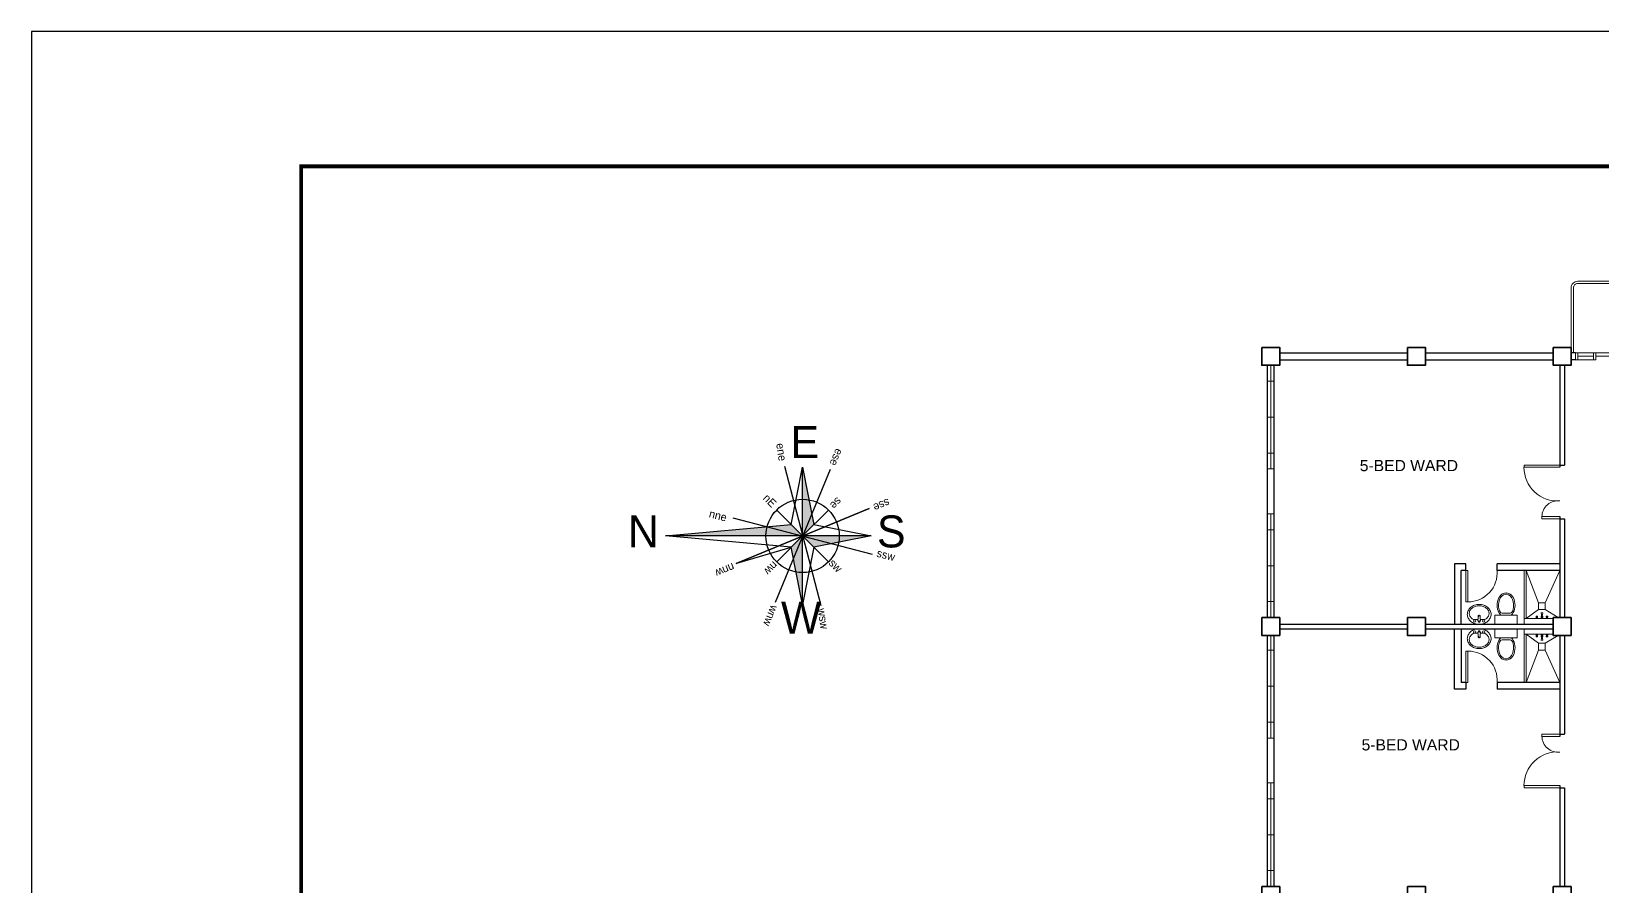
# Model space of a CAD drawing. Header units: millimetres. Extents: x 3 to 421, y 1 to 337.
# Drawn here: x 214.38 to 249.43, y 119.8 to 138.87 of the extents above; entities that cross this region are included whole.
import ezdxf

# ---------------------------------------------------------------- set-up
doc = ezdxf.new("R2010")
doc.units = ezdxf.units.MM
doc.header["$MEASUREMENT"] = 0
for name, color, linetype in [('label', 7, 'Continuous'), ('PATHS', 7, 'Continuous'), ('template', 7, 'Continuous')]:
    doc.layers.add(name, color=color, linetype=linetype)
doc.styles.get("Standard").update_dxf_attribs({"font": 'arial.ttf'})
doc.styles.add('SWISSLT175', font='swissl.ttf', dxfattribs={"height": 0.175})

# ---------------------------------------------------------------- blocks, each defined once
blk = doc.blocks.new('A$C4B4E3A78')
at = {"layer": 'PATHS'}
h = blk.add_hatch(color=7, dxfattribs=at)
h.paths.add_polyline_path([(0, 0.334, -0.044061), (0.059, 0.329), (0, 0.626)])
h.paths.add_polyline_path([(0, 0), (0.103, 0.103), (0.059, 0.329, 0.044061), (0, 0.334)])
h.paths.add_polyline_path([(0.334, 0, -0.044061), (0.329, -0.059), (0.626, 0)])
h.paths.add_polyline_path([(0, 0), (0.103, -0.103), (0.329, -0.059, 0.044061), (0.334, 0)])
h.paths.add_polyline_path([(0, -0.334, -0.044061), (-0.059, -0.329), (0, -0.626)])
h.paths.add_polyline_path([(0, 0), (-0.103, -0.103), (-0.059, -0.329, 0.044061), (0, -0.334)])
h.paths.add_polyline_path([(-0.334, 0, -0.063049), (-0.324, 0.083), (-1.249, 0)])
h.paths.add_polyline_path([(-0.324, 0.083, 0.063049), (-0.334, 0), (0, 0), (-0.103, 0.103)])
at = {"layer": 'PATHS', "color": 7}
for p, q in [((0.251, 0.606), (-0.251, -0.606)), ((-0.165, 0.635), (0.165, -0.635)), ((-0.103, 0.103), (0, 0.626)), ((0, -0.626), (0, 0.626)), ((0, 0.626), (0.103, 0.103)), ((-0.635, 0.165), (0.635, -0.165)), ((0.606, 0.251), (-0.606, -0.251)), ((-0.606, -0.251), (0.606, 0.251)), ((0, 0), (-0.236, 0.236)), ((0, 0), (0.236, 0.236)), ((-1.249, 0), (-0.103, 0.103)), ((0.103, 0.103), (0.626, 0)), ((0.626, 0), (-1.249, 0)), ((-0.103, -0.103), (-1.249, 0)), ((-0.6, -0.249), (-0.103, -0.103)), ((0, 0), (-0.236, -0.236)), ((0, -0.626), (-0.103, -0.103)), ((0, 0), (0.236, -0.236)), ((0.103, -0.103), (0, -0.626)), ((0.626, 0), (0.103, -0.103))]:
    blk.add_line(p, q, dxfattribs=at)
blk.add_circle((0, 0), 0.334, dxfattribs=at)
at = {"layer": 'PATHS', "color": 7, "char_height": 0.2916, "width": 0.60625, "attachment_point": 1}
for s, insert in [('{\\fAlgerian|b0|i0|c0|p82;E}', (-0.11, 1.001)), ('{\\fAlgerian|b0|i0|c0|p82;N}', (-1.591, 0.187)), ('{\\fAlgerian|b0|i0|c0|p82;S}', (0.678, 0.187)), ('{\\fAlgerian|b0|i0|c0|p82;W}', (-0.197, -0.598))]:
    blk.add_mtext(s, dxfattribs=dict(at, insert=insert))
at = {"layer": 'PATHS', "color": 7, "char_height": 0.0729, "width": 0.15156}
for s, insert, attachment_point, rotation in [('{\\fAlgerian|b0|i0|c0|p82;ene}', (-0.242, 0.839), 7, 278.5552), ('{\\fAlgerian|b0|i0|c0|p82;ese}', (0.372, 0.775), 1, 247.5), ('{\\fAlgerian|b0|i0|c0|p82;nE}', (-0.315, 0.39), 1, 315), ('{\\fAlgerian|b0|i0|c0|p82;se}', (0.367, 0.307), 1, 225), ('{\\fAlgerian|b0|i0|c0|p82;sse}', (0.804, 0.276), 1, 202.5), ('{\\fAlgerian|b0|i0|c0|p82;nne}', (-0.84, 0.242), 1, 345.4238), ('{\\fAlgerian|b0|i0|c0|p82;ssw}', (0.687, -0.117), 1, 345.4238), ('{\\fAlgerian|b0|i0|c0|p82;nnw}', (-0.611, -0.311), 1, 202.5), ('{\\fAlgerian|b0|i0|c0|p82;nw}', (-0.217, -0.276), 1, 225), ('{\\fAlgerian|b0|i0|c0|p82;sw}', (0.284, -0.202), 1, 315), ('{\\fAlgerian|b0|i0|c0|p82;wnw}', (-0.219, -0.651), 1, 247.5), ('{\\fAlgerian|b0|i0|c0|p82;wsw}', (0.136, -0.665), 7, 278.5552)]:
    blk.add_mtext(s, dxfattribs=dict(at, insert=insert, attachment_point=attachment_point, rotation=rotation))

msp = doc.modelspace()

# ---------------------------------------------------------------- linework, layer by layer
at = {"color": 8, "lineweight": 25}
for p, q in [((242.229, 131.697), (245.079, 131.697)), ((242.229, 131.547), (245.079, 131.547)), ((245.479, 131.697), (248.329, 131.697)), ((245.479, 131.547), (248.329, 131.547)), ((248.829, 131.697), (248.729, 131.697)), ((248.829, 131.547), (248.729, 131.547)), ((241.954, 125.797), (241.954, 131.422)), ((242.104, 125.797), (242.104, 131.422)), ((248.479, 131.422), (248.479, 129.147)), ((248.579, 131.422), (248.579, 129.197)), ((248.479, 129.197), (248.579, 129.197)), ((248.479, 128.047), (248.479, 125.797)), ((248.479, 127.997), (248.579, 127.997)), ((248.579, 127.997), (248.579, 125.797)), ((246.129, 126.997), (246.129, 125.647)), ((242.229, 125.647), (245.079, 125.647)), ((242.229, 125.547), (245.079, 125.547)), ((245.479, 125.647), (248.329, 125.647)), ((245.479, 125.547), (248.329, 125.547)), ((246.129, 124.197), (246.129, 125.547)), ((241.954, 119.797), (241.954, 125.397)), ((242.104, 119.797), (242.104, 125.397)), ((248.479, 125.397), (248.479, 123.147)), ((248.579, 125.397), (248.579, 123.197)), ((247.079, 124.347), (247.079, 124.197)), ((248.479, 123.197), (248.579, 123.197)), ((248.479, 122.047), (248.479, 119.797)), ((248.479, 121.997), (248.579, 121.997)), ((248.579, 121.997), (248.579, 119.797))]:
    msp.add_line(p, q, dxfattribs=at)
at = {"color": 8, "lineweight": 13}
for p, q in [((249.229, 131.697), (248.879, 131.697)), ((248.879, 131.622), (249.229, 131.622)), ((249.229, 131.547), (248.879, 131.547))]:
    msp.add_line(p, q, dxfattribs=at)
at = {"color": 8, "lineweight": 9}
for p, q in [((241.954, 129.109), (241.954, 131.422)), ((242.029, 131.422), (242.029, 129.109)), ((241.954, 130.265), (241.954, 131.065)), ((241.954, 131.065), (242.104, 131.065)), ((242.104, 131.065), (242.104, 129.465)), ((241.954, 130.265), (242.104, 130.265)), ((242.104, 129.465), (241.954, 129.465)), ((241.954, 128.609), (241.954, 129.109)), ((241.954, 129.109), (242.104, 129.109)), ((241.954, 128.609), (241.954, 128.109)), ((241.954, 128.109), (242.104, 128.109)), ((241.954, 125.797), (241.954, 128.109)), ((242.029, 128.109), (242.029, 125.797)), ((241.954, 126.953), (241.954, 127.753)), ((241.954, 127.753), (242.104, 127.753)), ((242.104, 127.753), (242.104, 126.153)), ((241.954, 126.953), (242.104, 126.953)), ((242.104, 126.153), (241.954, 126.153)), ((246.664, 125.845), (246.651, 125.723)), ((246.693, 125.845), (246.707, 125.723)), ((247.029, 125.847), (247.029, 125.647)), ((247.529, 125.847), (247.029, 125.847)), ((247.369, 125.897), (247.188, 125.897)), ((247.529, 125.647), (247.529, 125.847)), ((247.952, 125.829), (247.948, 125.827)), ((247.948, 125.827), (247.948, 125.805)), ((247.982, 125.827), (247.948, 125.827)), ((247.952, 125.83), (247.952, 125.829)), ((247.978, 125.83), (247.952, 125.83)), ((247.978, 125.829), (247.952, 125.829)), ((247.978, 125.83), (247.978, 125.829)), ((247.978, 125.829), (247.982, 125.827)), ((247.982, 125.827), (247.982, 125.805)), ((248.066, 125.857), (248.058, 125.899)), ((248.059, 125.904), (248.098, 125.904)), ((248.066, 125.829), (248.062, 125.827)), ((248.071, 125.827), (248.062, 125.827)), ((248.062, 125.827), (248.062, 125.805)), ((248.091, 125.857), (248.066, 125.857)), ((248.066, 125.857), (248.066, 125.849)), ((248.091, 125.857), (248.066, 125.857)), ((248.066, 125.849), (248.091, 125.849)), ((248.071, 125.83), (248.066, 125.83)), ((248.066, 125.83), (248.066, 125.829)), ((248.071, 125.829), (248.066, 125.829)), ((248.071, 125.787), (248.071, 125.849)), ((248.086, 125.849), (248.086, 125.787)), ((248.092, 125.83), (248.086, 125.83)), ((248.092, 125.829), (248.086, 125.829)), ((248.095, 125.827), (248.086, 125.827)), ((248.091, 125.857), (248.1, 125.899)), ((248.091, 125.849), (248.091, 125.857)), ((248.092, 125.83), (248.092, 125.829)), ((248.092, 125.829), (248.095, 125.827)), ((248.095, 125.827), (248.095, 125.805)), ((248.179, 125.829), (248.176, 125.827)), ((248.209, 125.827), (248.176, 125.827)), ((248.176, 125.827), (248.176, 125.805)), ((248.205, 125.83), (248.179, 125.83)), ((248.179, 125.83), (248.179, 125.829)), ((248.205, 125.829), (248.179, 125.829)), ((248.205, 125.83), (248.205, 125.829)), ((248.205, 125.829), (248.209, 125.827)), ((248.209, 125.827), (248.209, 125.805)), ((241.954, 125.797), (242.104, 125.797)), ((246.279, 125.647), (248.229, 125.647)), ((246.279, 125.547), (248.229, 125.547)), ((246.664, 125.349), (246.651, 125.471)), ((246.693, 125.349), (246.707, 125.471)), ((246.703, 125.749), (246.805, 125.749)), ((247.029, 125.647), (247.529, 125.647)), ((247.029, 125.347), (247.029, 125.547)), ((247.029, 125.547), (247.529, 125.547)), ((247.529, 125.547), (247.529, 125.347)), ((248.329, 125.772), (247.679, 125.772)), ((247.948, 125.805), (247.951, 125.801)), ((247.948, 125.772), (247.951, 125.779)), ((247.948, 125.772), (247.948, 125.772)), ((247.982, 125.772), (247.948, 125.772)), ((247.982, 125.772), (247.948, 125.772)), ((247.951, 125.799), (247.951, 125.793)), ((247.979, 125.793), (247.951, 125.793)), ((247.951, 125.793), (247.952, 125.791)), ((247.979, 125.779), (247.951, 125.779)), ((247.952, 125.818), (247.952, 125.806)), ((247.952, 125.805), (247.959, 125.805)), ((247.978, 125.791), (247.952, 125.791)), ((247.954, 125.779), (247.954, 125.791)), ((247.959, 125.818), (247.959, 125.806)), ((247.971, 125.818), (247.971, 125.806)), ((247.978, 125.805), (247.971, 125.805)), ((247.976, 125.779), (247.976, 125.791)), ((247.978, 125.818), (247.978, 125.806)), ((247.979, 125.793), (247.978, 125.791)), ((247.979, 125.799), (247.979, 125.793)), ((247.982, 125.772), (247.979, 125.779)), ((247.982, 125.805), (247.98, 125.801)), ((247.982, 125.772), (247.982, 125.772)), ((248.05, 125.772), (248.061, 125.777)), ((248.108, 125.772), (248.05, 125.772)), ((248.061, 125.787), (248.096, 125.787)), ((248.061, 125.777), (248.061, 125.787)), ((248.061, 125.777), (248.096, 125.777)), ((248.096, 125.777), (248.061, 125.777)), ((248.062, 125.805), (248.064, 125.801)), ((248.065, 125.805), (248.071, 125.805)), ((248.065, 125.799), (248.065, 125.793)), ((248.071, 125.793), (248.065, 125.793)), ((248.065, 125.793), (248.065, 125.791)), ((248.071, 125.791), (248.065, 125.791)), ((248.066, 125.818), (248.066, 125.806)), ((248.067, 125.787), (248.067, 125.791)), ((248.086, 125.787), (248.071, 125.787)), ((248.092, 125.805), (248.086, 125.805)), ((248.093, 125.793), (248.086, 125.793)), ((248.092, 125.791), (248.086, 125.791)), ((248.09, 125.787), (248.09, 125.791)), ((248.092, 125.818), (248.092, 125.806)), ((248.093, 125.793), (248.092, 125.791)), ((248.095, 125.805), (248.093, 125.801)), ((248.093, 125.799), (248.093, 125.793)), ((248.096, 125.787), (248.096, 125.777)), ((248.096, 125.777), (248.108, 125.772)), ((248.175, 125.772), (248.179, 125.779)), ((248.209, 125.772), (248.175, 125.772)), ((248.209, 125.772), (248.175, 125.772)), ((248.175, 125.772), (248.175, 125.772)), ((248.176, 125.805), (248.178, 125.801)), ((248.178, 125.799), (248.178, 125.793)), ((248.178, 125.793), (248.179, 125.791)), ((248.206, 125.793), (248.178, 125.793)), ((248.179, 125.818), (248.179, 125.806)), ((248.179, 125.805), (248.186, 125.805)), ((248.206, 125.791), (248.179, 125.791)), ((248.206, 125.779), (248.179, 125.779)), ((248.181, 125.779), (248.181, 125.791)), ((248.186, 125.818), (248.186, 125.806)), ((248.198, 125.818), (248.198, 125.806)), ((248.206, 125.805), (248.198, 125.805)), ((248.204, 125.779), (248.204, 125.791)), ((248.205, 125.818), (248.205, 125.806)), ((248.206, 125.799), (248.206, 125.793)), ((248.206, 125.793), (248.206, 125.791)), ((248.209, 125.772), (248.206, 125.779)), ((248.209, 125.805), (248.207, 125.801)), ((248.209, 125.772), (248.209, 125.772)), ((241.954, 123.109), (241.954, 125.397)), ((242.029, 125.397), (242.029, 123.109)), ((247.529, 125.347), (247.029, 125.347)), ((247.369, 125.297), (247.188, 125.297)), ((248.329, 125.422), (247.679, 125.422)), ((247.948, 125.421), (247.948, 125.422)), ((247.982, 125.422), (247.948, 125.422)), ((247.948, 125.421), (247.951, 125.414)), ((247.982, 125.421), (247.948, 125.421)), ((247.948, 125.388), (247.951, 125.392)), ((247.948, 125.366), (247.948, 125.388)), ((247.952, 125.364), (247.948, 125.366)), ((247.982, 125.366), (247.948, 125.366)), ((247.979, 125.414), (247.951, 125.414)), ((247.951, 125.4), (247.952, 125.402)), ((247.951, 125.394), (247.951, 125.4)), ((247.979, 125.4), (247.951, 125.4)), ((247.978, 125.402), (247.952, 125.402)), ((247.952, 125.388), (247.959, 125.388)), ((247.952, 125.375), (247.952, 125.387)), ((247.952, 125.363), (247.952, 125.364)), ((247.978, 125.364), (247.952, 125.364)), ((247.978, 125.363), (247.952, 125.363)), ((247.954, 125.414), (247.954, 125.402)), ((247.959, 125.375), (247.959, 125.387)), ((247.978, 125.388), (247.971, 125.388)), ((247.971, 125.375), (247.971, 125.387)), ((247.976, 125.414), (247.976, 125.402)), ((247.979, 125.4), (247.978, 125.402)), ((247.978, 125.375), (247.978, 125.387)), ((247.978, 125.364), (247.982, 125.366)), ((247.978, 125.363), (247.978, 125.364)), ((247.982, 125.421), (247.979, 125.414)), ((247.979, 125.394), (247.979, 125.4)), ((247.982, 125.388), (247.98, 125.392)), ((247.982, 125.421), (247.982, 125.422)), ((247.982, 125.366), (247.982, 125.388)), ((248.05, 125.422), (248.061, 125.416)), ((248.108, 125.422), (248.05, 125.422)), ((248.066, 125.336), (248.058, 125.294)), ((248.059, 125.29), (248.098, 125.29)), ((248.061, 125.416), (248.096, 125.416)), ((248.096, 125.416), (248.061, 125.416)), ((248.061, 125.416), (248.061, 125.406)), ((248.061, 125.406), (248.096, 125.406)), ((248.062, 125.388), (248.064, 125.392)), ((248.062, 125.366), (248.062, 125.388)), ((248.071, 125.366), (248.062, 125.366)), ((248.066, 125.364), (248.062, 125.366)), ((248.071, 125.402), (248.065, 125.402)), ((248.065, 125.4), (248.065, 125.402)), ((248.071, 125.4), (248.065, 125.4)), ((248.065, 125.394), (248.065, 125.4)), ((248.065, 125.388), (248.071, 125.388)), ((248.066, 125.375), (248.066, 125.387)), ((248.071, 125.364), (248.066, 125.364)), ((248.066, 125.363), (248.066, 125.364)), ((248.071, 125.363), (248.066, 125.363)), ((248.066, 125.336), (248.066, 125.344)), ((248.066, 125.344), (248.091, 125.344)), ((248.091, 125.336), (248.066, 125.336)), ((248.091, 125.336), (248.066, 125.336)), ((248.067, 125.406), (248.067, 125.402)), ((248.071, 125.406), (248.071, 125.344)), ((248.086, 125.406), (248.071, 125.406)), ((248.086, 125.344), (248.086, 125.406)), ((248.092, 125.402), (248.086, 125.402)), ((248.093, 125.4), (248.086, 125.4)), ((248.092, 125.388), (248.086, 125.388)), ((248.095, 125.366), (248.086, 125.366)), ((248.092, 125.364), (248.086, 125.364)), ((248.092, 125.363), (248.086, 125.363)), ((248.09, 125.406), (248.09, 125.402)), ((248.091, 125.344), (248.091, 125.336)), ((248.091, 125.336), (248.1, 125.294)), ((248.093, 125.4), (248.092, 125.402)), ((248.092, 125.375), (248.092, 125.387)), ((248.092, 125.364), (248.095, 125.366)), ((248.092, 125.363), (248.092, 125.364)), ((248.093, 125.394), (248.093, 125.4)), ((248.095, 125.388), (248.093, 125.392)), ((248.095, 125.366), (248.095, 125.388)), ((248.096, 125.416), (248.108, 125.422)), ((248.096, 125.406), (248.096, 125.416)), ((248.209, 125.422), (248.175, 125.422)), ((248.175, 125.421), (248.175, 125.422)), ((248.209, 125.421), (248.175, 125.421)), ((248.175, 125.421), (248.179, 125.414)), ((248.176, 125.388), (248.178, 125.392)), ((248.176, 125.366), (248.176, 125.388)), ((248.209, 125.366), (248.176, 125.366)), ((248.179, 125.364), (248.176, 125.366)), ((248.178, 125.4), (248.179, 125.402)), ((248.206, 125.4), (248.178, 125.4)), ((248.178, 125.394), (248.178, 125.4)), ((248.206, 125.414), (248.179, 125.414)), ((248.206, 125.402), (248.179, 125.402)), ((248.179, 125.388), (248.186, 125.388)), ((248.179, 125.375), (248.179, 125.387)), ((248.205, 125.364), (248.179, 125.364)), ((248.179, 125.363), (248.179, 125.364)), ((248.205, 125.363), (248.179, 125.363)), ((248.181, 125.414), (248.181, 125.402)), ((248.186, 125.375), (248.186, 125.387)), ((248.206, 125.388), (248.198, 125.388)), ((248.198, 125.375), (248.198, 125.387)), ((248.204, 125.414), (248.204, 125.402)), ((248.205, 125.375), (248.205, 125.387)), ((248.205, 125.364), (248.209, 125.366)), ((248.205, 125.363), (248.205, 125.364)), ((248.209, 125.421), (248.206, 125.414)), ((248.206, 125.4), (248.206, 125.402)), ((248.206, 125.394), (248.206, 125.4)), ((248.209, 125.388), (248.207, 125.392)), ((248.209, 125.421), (248.209, 125.422)), ((248.209, 125.366), (248.209, 125.388)), ((241.954, 124.265), (241.954, 125.065)), ((241.954, 125.065), (242.104, 125.065)), ((242.104, 125.065), (242.104, 123.465)), ((241.954, 124.265), (242.104, 124.265)), ((242.104, 123.465), (241.954, 123.465)), ((241.954, 123.109), (242.104, 123.109)), ((241.954, 122.109), (242.104, 122.109)), ((241.954, 119.797), (241.954, 122.109)), ((242.029, 122.109), (242.029, 119.797)), ((241.954, 120.953), (241.954, 121.753)), ((241.954, 121.753), (242.104, 121.753)), ((242.104, 121.753), (242.104, 120.153)), ((241.954, 120.953), (242.104, 120.953)), ((242.104, 120.153), (241.954, 120.153)), ((241.954, 119.797), (242.104, 119.797))]:
    msp.add_line(p, q, dxfattribs=at)
at = {"color": 8, "lineweight": 25, "ltscale": 0.3}
for p, q in [((246.379, 126.997), (246.129, 126.997)), ((246.379, 126.847), (246.379, 126.997)), ((248.479, 126.997), (247.079, 126.997)), ((247.079, 126.847), (247.079, 126.997)), ((246.379, 126.847), (246.279, 126.847)), ((246.279, 125.647), (246.279, 126.847)), ((248.479, 126.847), (247.079, 126.847)), ((246.279, 125.547), (246.279, 124.347)), ((246.379, 124.197), (246.129, 124.197)), ((246.379, 124.347), (246.279, 124.347)), ((246.379, 124.347), (246.379, 124.197)), ((248.479, 124.347), (247.079, 124.347)), ((248.479, 124.197), (247.079, 124.197))]:
    msp.add_line(p, q, dxfattribs=at)
at = {"color": 8, "lineweight": 9, "ltscale": 0.3}
for p, q in [((248.004, 126.122), (247.729, 126.847)), ((248.154, 126.122), (248.479, 126.847)), ((248.004, 125.972), (247.729, 125.772)), ((248.154, 125.972), (248.438, 125.797)), ((248.004, 125.222), (247.729, 125.422)), ((248.154, 125.222), (248.438, 125.397)), ((248.004, 125.072), (247.729, 124.347)), ((248.154, 125.072), (248.479, 124.347))]:
    msp.add_line(p, q, dxfattribs=at)
at = {"color": 8, "lineweight": 9, "transparency": 33554687}
for points in [[(248.729, 131.697), (248.729, 133.147, -0.414214), (248.879, 133.297), (251.679, 133.297, -0.414214), (251.829, 133.147), (251.829, 131.822), (251.829, 132.472)], [(248.779, 131.697), (248.779, 133.147, -0.414214), (248.879, 133.247), (251.679, 133.247, -0.414214), (251.779, 133.147), (251.779, 132.492)]]:
    msp.add_lwpolyline(points, format="xyb", dxfattribs=at)
at = {"color": 8, "lineweight": 35}
for points in [[(241.829, 131.822), (242.229, 131.822), (242.229, 131.422), (241.829, 131.422)], [(245.079, 131.822), (245.479, 131.822), (245.479, 131.422), (245.079, 131.422)], [(248.329, 131.822), (248.729, 131.822), (248.729, 131.422), (248.329, 131.422)], [(241.829, 125.797), (242.229, 125.797), (242.229, 125.397), (241.829, 125.397)], [(245.079, 125.797), (245.479, 125.797), (245.479, 125.397), (245.079, 125.397)], [(248.329, 125.797), (248.729, 125.797), (248.729, 125.397), (248.329, 125.397)], [(241.829, 119.797), (242.229, 119.797), (242.229, 119.397), (241.829, 119.397)], [(245.079, 119.797), (245.479, 119.797), (245.479, 119.397), (245.079, 119.397)], [(248.329, 119.797), (248.729, 119.797), (248.729, 119.397), (248.329, 119.397)]]:
    msp.add_lwpolyline(points, close=True, dxfattribs=at)
at = {"color": 8, "lineweight": 13}
for points in [[(248.879, 131.697), (248.879, 131.547), (248.829, 131.547), (248.829, 131.697)], [(249.279, 131.697), (249.279, 131.547), (249.229, 131.547), (249.229, 131.697)], [(249.279, 131.697), (250.079, 131.697), (250.079, 131.622), (249.279, 131.622)]]:
    msp.add_lwpolyline(points, close=True, dxfattribs=at)
at = {"color": 8, "lineweight": 9}
for points in [[(241.954, 131.422), (242.104, 131.422), (242.104, 129.109), (241.954, 129.109)], [(241.954, 128.109), (242.104, 128.109), (242.104, 125.797), (241.954, 125.797)], [(241.954, 125.397), (242.104, 125.397), (242.104, 123.109), (241.954, 123.109)], [(241.954, 122.109), (242.104, 122.109), (242.104, 119.797), (241.954, 119.797)]]:
    msp.add_lwpolyline(points, close=True, dxfattribs=at)
at = {"color": 8, "lineweight": 13, "ltscale": 0.03}
for points in [[(248.479, 129.147), (248.479, 129.197), (247.679, 129.197), (247.679, 129.147)], [(248.479, 127.997), (248.479, 128.047), (248.079, 128.047), (248.079, 127.997)], [(246.379, 126.847), (246.429, 126.847), (246.429, 126.147), (246.379, 126.147)], [(246.379, 124.347), (246.429, 124.347), (246.429, 125.047), (246.379, 125.047)], [(248.479, 123.197), (248.479, 123.147), (248.079, 123.147), (248.079, 123.197)], [(248.479, 122.047), (248.479, 121.997), (247.679, 121.997), (247.679, 122.047)]]:
    msp.add_lwpolyline(points, close=True, dxfattribs=at)
at = {"color": 8, "lineweight": 9, "ltscale": 0.3}
for points in [[(247.729, 125.772), (247.729, 126.847), (247.679, 126.847), (247.679, 125.647), (247.679, 125.647)], [(247.729, 125.422), (247.729, 124.347), (247.679, 124.347), (247.679, 125.547), (247.679, 125.547)]]:
    msp.add_lwpolyline(points, dxfattribs=at)
at = {"color": 8, "lineweight": 9}
for points in [[(246.944, 125.868, 0.11576), (246.924, 125.95, 0.104047), (246.866, 126.024, 0.090875), (246.782, 126.071, 0.083344), (246.679, 126.089, 0.083344), (246.575, 126.071, 0.090875), (246.491, 126.024, 0.104047), (246.433, 125.95, 0.11576), (246.414, 125.868, 0.11576), (246.433, 125.785, 0.104047), (246.491, 125.711, 0.090875), (246.575, 125.664, 0.083344), (246.679, 125.647, 0.083344), (246.782, 125.664, 0.090875), (246.866, 125.711, 0.104047), (246.924, 125.785, 0.11576)], [(246.944, 125.326, -0.11576), (246.924, 125.243, -0.104047), (246.866, 125.169, -0.090875), (246.782, 125.122, -0.083344), (246.679, 125.105, -0.083344), (246.575, 125.122, -0.090875), (246.491, 125.169, -0.104047), (246.433, 125.243, -0.11576), (246.414, 125.326, -0.11576), (246.433, 125.408, -0.104047), (246.491, 125.482, -0.090875), (246.575, 125.529, -0.083344), (246.679, 125.547, -0.083344), (246.782, 125.529, -0.090875), (246.866, 125.482, -0.104047), (246.924, 125.408, -0.11576)]]:
    msp.add_lwpolyline(points, format="xyb", close=True, dxfattribs=at)
for points in [[(246.901, 125.889, 0.124838), (246.885, 125.951, 0.105788), (246.836, 126.009, 0.086697), (246.766, 126.045, 0.076776), (246.679, 126.059, 0.076776), (246.591, 126.045, 0.086697), (246.521, 126.009, 0.105788), (246.472, 125.951, 0.124838), (246.456, 125.889, 0.124838), (246.472, 125.826, 0.105788), (246.521, 125.768, 0.040067), (246.552, 125.749), (246.654, 125.749, 0.040067)], [(246.901, 125.305, -0.124838), (246.885, 125.242, -0.105788), (246.836, 125.184, -0.086697), (246.766, 125.148, -0.076776), (246.679, 125.135, -0.076776), (246.591, 125.148, -0.086697), (246.521, 125.184, -0.105788), (246.472, 125.242, -0.124838), (246.456, 125.305, -0.124838), (246.472, 125.367, -0.105788), (246.521, 125.425, -0.040067), (246.552, 125.445), (246.654, 125.445, -0.040067)], [(246.703, 125.445), (246.805, 125.445, -0.040067), (246.836, 125.425, -0.105788), (246.885, 125.367, -0.124838), (246.901, 125.305, -0.124838)]]:
    msp.add_lwpolyline(points, format="xyb", dxfattribs=at)
at = {"color": 8, "lineweight": 9, "ltscale": 0.03}
for points in [[(248.004, 125.972), (248.154, 125.972), (248.154, 126.122), (248.004, 126.122)], [(248.004, 125.222), (248.154, 125.222), (248.154, 125.072), (248.004, 125.072)]]:
    msp.add_lwpolyline(points, close=True, dxfattribs=at)
at = {"color": 8, "lineweight": 9}
for centre, radius in [((246.577, 125.72), 0.0255), ((246.577, 125.474), 0.0255), ((246.679, 125.713), 0.0095), ((246.679, 125.48), 0.0095), ((246.78, 125.72), 0.0255), ((246.78, 125.474), 0.0255)]:
    msp.add_circle(centre, radius, dxfattribs=at)
at = {"color": 8, "lineweight": 13, "ltscale": 0.03}
for centre, radius, start, end in [((248.43, 129.147), 0.752, 180, 273.6952), ((248.432, 128.047), 0.353, 82.3719, 180), ((246.429, 126.798), 0.652, 270, 4.2422), ((246.429, 124.395), 0.652, 355.7578, 90), ((248.432, 123.147), 0.353, 180, 277.6281), ((248.43, 122.047), 0.752, 86.3048, 180)]:
    msp.add_arc(centre, radius, start, end, dxfattribs=at)
at = {"color": 8, "lineweight": 9}
for centre, radius, start, end in [((246.679, 125.822), 0.025, 126.3068, 221.2022), ((246.679, 125.751), 0.0948, 81.2026, 98.7974), ((246.679, 125.822), 0.025, 71.3793, 108.6207), ((246.679, 125.822), 0.025, 318.7978, 53.6932), ((246.726, 125.912), 0.181, 307.3815, 331.5364), ((246.77, 125.889), 0.131, 331.5364, 0), ((247.188, 125.947), 0.05, 208.0084, 270), ((247.369, 125.947), 0.05, 270, 331.8499), ((246.679, 125.72), 0.028, 173.7545, 6.2455), ((246.679, 125.474), 0.028, 353.7545, 186.2455), ((246.697, 125.95), 0.228, 298.2037, 307.3815), ((246.679, 125.372), 0.025, 138.7978, 233.6932), ((246.679, 125.442), 0.0948, 261.2026, 278.7974), ((246.679, 125.372), 0.025, 251.3793, 288.6207), ((246.679, 125.372), 0.025, 306.3068, 41.2022), ((247.188, 125.247), 0.05, 90, 151.9916), ((247.369, 125.247), 0.05, 28.1501, 90)]:
    msp.add_arc(centre, radius, start, end, dxfattribs=at)
for centre, major_axis, ratio, start_param, end_param in [((247.279, 126.072), (0, -0.275), 0.727273, 0.612555, 5.670631), ((247.939, 125.817), (0.00896, 0.00896), 1, 5.560378, 6.271464), ((247.969, 125.817), (0.00738, 0.00738), 1, 1.497691, 2.282489), ((247.965, 125.823), (-0.00268, 0.00268), 1, -1.497915, -0.073106), ((247.961, 125.817), (-0.00738, 0.00738), 1, 4.000472, 4.78527), ((247.991, 125.817), (-0.00896, 0.00896), 1, 0.011497, 0.722582), ((248.061, 125.9), (0.00268, 0.00268), 1, 1.354119, 2.724181), ((248.053, 125.817), (-0.00896, 0.00896), 1, 3.989582, 4.700667), ((248.104, 125.817), (-0.00896, 0.00896), 1, 0.011497, 0.722582), ((248.167, 125.817), (0.00896, 0.00896), 1, 5.560378, 6.271464), ((248.197, 125.817), (0.00738, 0.00738), 1, 1.497691, 2.282489), ((248.192, 125.822), (-0.00268, 0.00268), 1, -1.497915, -0.073106), ((248.188, 125.817), (-0.00738, 0.00738), 1, 4.000472, 4.78527), ((248.218, 125.817), (-0.00896, 0.00896), 1, 0.011497, 0.722582), ((247.937, 125.812), (-0.0118, 0.0118), 1, 3.273911, 3.406137), ((247.948, 125.806), (0.00268, 0.00268), 1, 4.870036, 5.497675), ((247.947, 125.799), (0.00268, 0.00268), 1, 5.497675, 5.991616), ((247.963, 125.806), (-0.00268, 0.00268), 1, 0.785286, 1.412925), ((247.97, 125.811), (0.00887, 0.00887), 1, 2.983721, 3.344735), ((247.965, 125.804), (-0.00268, 0.00268), 1, 1.773938, 2.938226), ((247.96, 125.811), (0.00887, 0.00887), 1, 4.509022, 4.870036), ((247.967, 125.806), (-0.00268, 0.00268), 1, 3.299239, 3.926878), ((247.982, 125.806), (0.00268, 0.00268), 1, 2.356082, 2.983721), ((247.993, 125.812), (-0.0118, 0.0118), 1, 1.306028, 1.438253), ((247.983, 125.799), (0.00268, 0.00268), 1, 1.862141, 2.356082), ((248.05, 125.812), (0.0118, 0.0118), 1, 4.844707, 4.976933), ((248.061, 125.799), (-0.00268, 0.00268), 1, 3.926878, 4.42082), ((248.062, 125.806), (-0.00268, 0.00268), 1, 3.299239, 3.926878), ((248.096, 125.806), (-0.00268, 0.00268), 1, 0.785286, 1.412925), ((248.107, 125.812), (0.0118, 0.0118), 1, 2.876824, 3.009049), ((248.097, 125.799), (-0.00268, 0.00268), 1, 0.291344, 0.785286), ((248.164, 125.812), (-0.0118, 0.0118), 1, 3.273911, 3.406137), ((248.175, 125.799), (0.00268, 0.00268), 1, 5.497675, 5.991616), ((248.175, 125.806), (0.00268, 0.00268), 1, 4.870036, 5.497675), ((248.19, 125.806), (-0.00268, 0.00268), 1, 0.785286, 1.412925), ((248.197, 125.811), (0.00887, 0.00887), 1, 2.983721, 3.344735), ((248.192, 125.804), (-0.00268, 0.00268), 1, 1.773938, 2.938226), ((248.188, 125.811), (0.00887, 0.00887), 1, 4.509022, 4.870036), ((248.195, 125.806), (-0.00268, 0.00268), 1, 3.299239, 3.926878), ((248.209, 125.806), (0.00268, 0.00268), 1, 2.356082, 2.983721), ((248.221, 125.812), (0.0118, 0.0118), 1, 2.876824, 3.009049), ((248.21, 125.799), (0.00268, 0.00268), 1, 1.862141, 2.356082), ((248.096, 125.293), (-0.00268, 0.00268), 1, 2.92514, 4.295202)]:
    msp.add_ellipse(centre, major_axis=major_axis, ratio=ratio, start_param=start_param, end_param=end_param, dxfattribs=at)
at = {"color": 8, "lineweight": 9, "extrusion": (-4.99074e-41, 2.88216e-41, -1)}
msp.add_ellipse((248.096, 125.9), major_axis=(0.00268, 0.00268), ratio=1, start_param=-0.216453, end_param=1.153609, dxfattribs=at)
at = {"color": 8, "lineweight": 9, "extrusion": (0, 0, -1)}
msp.add_ellipse((247.279, 125.122), major_axis=(0, 0.275), ratio=0.727273, start_param=0.612555, end_param=5.670631, dxfattribs=at)
at = {"color": 8, "lineweight": 9, "extrusion": (-4.99074e-41, -2.88216e-41, -1)}
for centre, major_axis, start_param, end_param in [((247.939, 125.376), (-0.00896, 0.00896), 2.418785, 3.129871), ((247.937, 125.381), (-0.0118, 0.0118), 1.703115, 1.83534), ((247.947, 125.394), (-0.00268, 0.00268), 2.356082, 2.850023), ((247.948, 125.387), (-0.00268, 0.00268), 1.728443, 2.356082), ((247.963, 125.387), (-0.00268, -0.00268), 0.785286, 1.412925), ((247.969, 125.376), (-0.00738, -0.00738), 6.21008, 6.994878), ((247.97, 125.382), (-0.00887, 0.00887), -0.157871, 0.203142), ((247.965, 125.389), (-0.00268, 0.00268), 0.203142, 1.36743), ((247.965, 125.371), (-0.00268, 0.00268), 3.214474, 4.639283), ((247.96, 125.382), (-0.00887, -0.00887), 2.938226, 3.299239), ((247.961, 125.376), (-0.00738, -0.00738), 4.000472, 4.78527), ((247.967, 125.387), (-0.00268, -0.00268), 3.299239, 3.926878), ((247.982, 125.387), (-0.00268, -0.00268), 0.785286, 1.412925), ((247.991, 125.376), (-0.00896, 0.00896), -1.559299, -0.848214), ((247.983, 125.394), (-0.00268, 0.00268), -1.279452, -0.785511), ((247.993, 125.381), (-0.0118, 0.0118), -0.264769, -0.132543), ((248.061, 125.293), (-0.00268, -0.00268), 6.066508, 7.43657), ((248.053, 125.376), (-0.00896, 0.00896), 2.418785, 3.129871), ((248.061, 125.394), (-0.00268, -0.00268), 3.926878, 4.42082), ((248.05, 125.381), (-0.0118, -0.0118), 3.273911, 3.406137), ((248.062, 125.387), (-0.00268, -0.00268), 3.299239, 3.926878), ((248.096, 125.387), (-0.00268, 0.00268), -0.785511, -0.157871), ((248.104, 125.376), (-0.00896, -0.00896), 0.011497, 0.722582), ((248.097, 125.394), (-0.00268, 0.00268), -1.279452, -0.785511), ((248.107, 125.381), (-0.0118, -0.0118), 1.306028, 1.438253), ((248.167, 125.376), (-0.00896, -0.00896), 3.989582, 4.700667), ((248.164, 125.381), (-0.0118, 0.0118), 1.703115, 1.83534), ((248.175, 125.394), (-0.00268, -0.00268), 3.926878, 4.42082), ((248.175, 125.387), (-0.00268, -0.00268), 3.299239, 3.926878), ((248.19, 125.387), (-0.00268, -0.00268), 0.785286, 1.412925), ((248.197, 125.376), (-0.00738, 0.00738), 4.639283, 5.424081), ((248.197, 125.382), (-0.00887, -0.00887), 1.412925, 1.773938), ((248.192, 125.389), (-0.00268, 0.00268), 0.203142, 1.36743), ((248.192, 125.371), (-0.00268, -0.00268), 4.78527, 6.21008), ((248.188, 125.382), (-0.00887, 0.00887), 1.36743, 1.728443), ((248.188, 125.376), (-0.00738, -0.00738), 4.000472, 4.78527), ((248.195, 125.387), (-0.00268, -0.00268), 3.299239, 3.926878), ((248.209, 125.387), (-0.00268, 0.00268), -0.785511, -0.157871), ((248.218, 125.376), (-0.00896, 0.00896), -1.559299, -0.848214), ((248.21, 125.394), (-0.00268, -0.00268), 0.291344, 0.785286), ((248.221, 125.381), (-0.0118, 0.0118), -0.264769, -0.132543)]:
    msp.add_ellipse(centre, major_axis=major_axis, ratio=1, start_param=start_param, end_param=end_param, dxfattribs=at)
at = {"color": 8, "lineweight": 9}
for points in [[(247.413, 125.923), (247.422, 125.939), (247.43, 125.958), (247.456, 126.049), (247.451, 126.136), (247.394, 126.267), (247.344, 126.309), (247.245, 126.322), (247.193, 126.296), (247.119, 126.185), (247.101, 126.101), (247.117, 125.988), (247.128, 125.953), (247.144, 125.923)], [(247.413, 125.27), (247.422, 125.254), (247.43, 125.236), (247.456, 125.145), (247.451, 125.057), (247.394, 124.926), (247.344, 124.884), (247.245, 124.871), (247.193, 124.897), (247.119, 125.008), (247.101, 125.092), (247.117, 125.206), (247.128, 125.241), (247.144, 125.27)]]:
    msp.add_open_spline(points, degree=3, knots=[0.937253, 0.937253, 0.937253, 0.937253, 1.185372, 1.185372, 2.113864, 2.113864, 3.042356, 3.042356, 3.970847, 3.970847, 4.899339, 4.899339, 5.346062, 5.346062, 5.346062, 5.346062], dxfattribs=at)
at = {"layer": 'template'}
for p, q in [((313.659, 138.867), (214.384, 138.867)), ((214.384, 138.867), (214.384, 68.472))]:
    msp.add_line(p, q, dxfattribs=at)
at = {"layer": 'template', "linetype": 'Continuous', "const_width": 0.0853}
msp.add_lwpolyline([(220.4, 71.48), (310.651, 71.48), (310.651, 135.859), (220.4, 135.859)], close=True, dxfattribs=at)

# ---------------------------------------------------------------- block references
at = {"layer": 'PATHS', "linetype": 'Continuous', "xscale": 2.448166817373462, "yscale": 2.448166817373462, "zscale": 2.448166817373462}
msp.add_blockref('A$C4B4E3A78', (231.586, 127.616), dxfattribs=at)

# ---------------------------------------------------------------- texts
at = {"layer": 'label', "color": 8, "lineweight": 9, "ltscale": 0.4, "char_height": 0.25, "attachment_point": 5, "line_spacing_factor": 0.8, "style": 'SWISSLT175'}
for insert in [(245.111, 129.184), (245.152, 122.956)]:
    msp.add_mtext('5-BED WARD', dxfattribs=dict(at, insert=insert))

doc.saveas('drawing.dxf')
